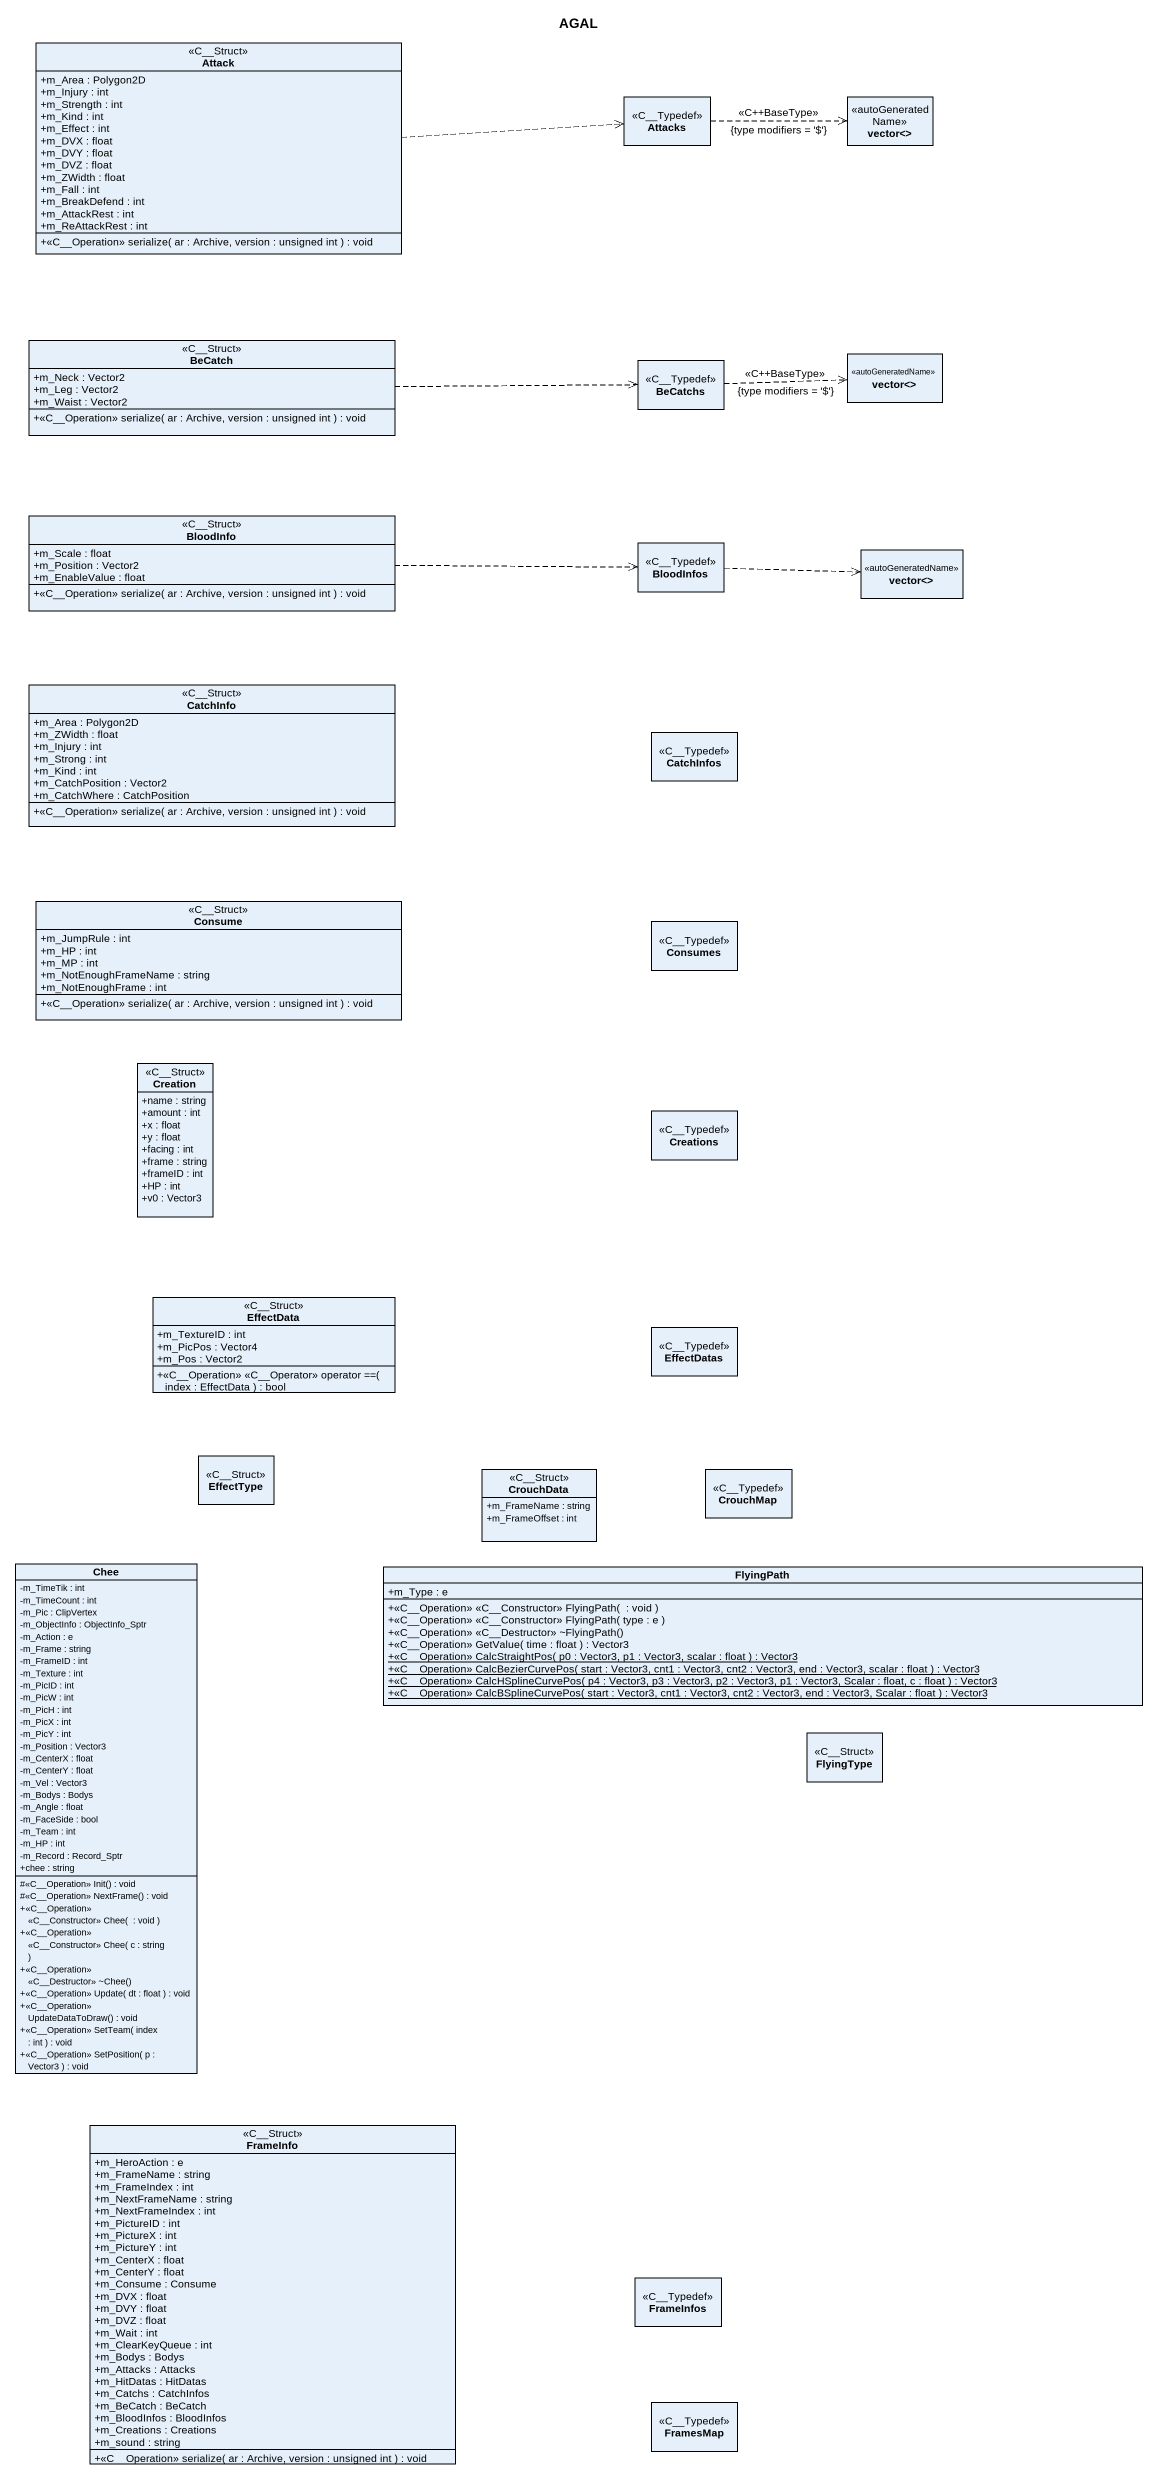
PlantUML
@startuml
title AGAL
hide circle
hide empty members
skinparam classAttributeIconSize 0
class Attack <<C__Struct>> {
  +m_Area : Polygon2D
  +m_Injury : int
  +m_Strength : int
  +m_Kind : int
  +m_Effect : int
  +m_DVX : float
  +m_DVY : float
  +m_DVZ : float
  +m_ZWidth : float
  +m_Fall : int
  +m_BreakDefend : int
  +m_AttackRest : int
  +m_ReAttackRest : int
  +<<C__Operation>> serialize( ar : Archive, version : unsigned int ) : void
}
class Attacks <<C__Typedef>>
class "vector<>" as vector <<autoGeneratedName>>
class BeCatch <<C__Struct>> {
  +m_Neck : Vector2
  +m_Leg : Vector2
  +m_Waist : Vector2
  +<<C__Operation>> serialize( ar : Archive, version : unsigned int ) : void
}
class "vector<>" as vector_2 <<autoGeneratedName>>
class BeCatchs <<C__Typedef>>
class BloodInfo <<C__Struct>> {
  +m_Scale : float
  +m_Position : Vector2
  +m_EnableValue : float
  +<<C__Operation>> serialize( ar : Archive, version : unsigned int ) : void
}
class BloodInfos <<C__Typedef>>
class "vector<>" as vector_3 <<autoGeneratedName>>
class CatchInfo <<C__Struct>> {
  +m_Area : Polygon2D
  +m_ZWidth : float
  +m_Injury : int
  +m_Strong : int
  +m_Kind : int
  +m_CatchPosition : Vector2
  +m_CatchWhere : CatchPosition
  +<<C__Operation>> serialize( ar : Archive, version : unsigned int ) : void
}
class CatchInfos <<C__Typedef>>
class Consume <<C__Struct>> {
  +m_JumpRule : int
  +m_HP : int
  +m_MP : int
  +m_NotEnoughFrameName : string
  +m_NotEnoughFrame : int
  +<<C__Operation>> serialize( ar : Archive, version : unsigned int ) : void
}
class Consumes <<C__Typedef>>
class Creation <<C__Struct>> {
  +name : string
  +amount : int
  +x : float
  +y : float
  +facing : int
  +frame : string
  +frameID : int
  +HP : int
  +v0 : Vector3
}
class Creations <<C__Typedef>>
class EffectData <<C__Struct>> {
  +m_TextureID : int
  +m_PicPos : Vector4
  +m_Pos : Vector2
  +<<C~__Operation>> <<C~__Operator>> operator ==( index : EffectData ) : bool
}
class EffectDatas <<C__Typedef>>
class EffectType <<C__Struct>>
class CrouchData <<C__Struct>> {
  +m_FrameName : string
  +m_FrameOffset : int
}
class CrouchMap <<C__Typedef>>
class Chee {
  -m_TimeTik : int
  -m_TimeCount : int
  -m_Pic : ClipVertex
  -m_ObjectInfo : ObjectInfo_Sptr
  -m_Action : e
  -m_Frame : string
  -m_FrameID : int
  -m_Texture : int
  -m_PicID : int
  -m_PicW : int
  -m_PicH : int
  -m_PicX : int
  -m_PicY : int
  -m_Position : Vector3
  -m_CenterX : float
  -m_CenterY : float
  -m_Vel : Vector3
  -m_Bodys : Bodys
  -m_Angle : float
  -m_FaceSide : bool
  -m_Team : int
  -m_HP : int
  -m_Record : Record_Sptr
  +chee : string
  #<<C__Operation>> Init() : void
  #<<C__Operation>> NextFrame() : void
  +<<C~__Operation>> <<C~__Constructor>> Chee(  : void )
  +<<C~__Operation>> <<C~__Constructor>> Chee( c : string )
  +<<C~__Operation>> <<C~__Destructor>> ~Chee()
  +<<C__Operation>> Update( dt : float ) : void
  +<<C__Operation>> UpdateDataToDraw() : void
  +<<C__Operation>> SetTeam( index : int ) : void
  +<<C__Operation>> SetPosition( p : Vector3 ) : void
}
class FlyingPath {
  +m_Type : e
  +<<C~__Operation>> <<C~__Constructor>> FlyingPath(  : void )
  +<<C~__Operation>> <<C~__Constructor>> FlyingPath( type : e )
  +<<C~__Operation>> <<C~__Destructor>> ~FlyingPath()
  +<<C__Operation>> GetValue( time : float ) : Vector3
  {static} +<<C__Operation>> CalcStraightPos( p0 : Vector3, p1 : Vector3, scalar : float ) : Vector3
  {static} +<<C__Operation>> CalcBezierCurvePos( start : Vector3, cnt1 : Vector3, cnt2 : Vector3, end : Vector3, scalar : float ) : Vector3
  {static} +<<C__Operation>> CalcHSplineCurvePos( p4 : Vector3, p3 : Vector3, p2 : Vector3, p1 : Vector3, Scalar : float, c : float ) : Vector3
  {static} +<<C__Operation>> CalcBSplineCurvePos( start : Vector3, cnt1 : Vector3, cnt2 : Vector3, end : Vector3, Scalar : float ) : Vector3
}
class FlyingType <<C__Struct>>
class FrameInfo <<C__Struct>> {
  +m_HeroAction : e
  +m_FrameName : string
  +m_FrameIndex : int
  +m_NextFrameName : string
  +m_NextFrameIndex : int
  +m_PictureID : int
  +m_PictureX : int
  +m_PictureY : int
  +m_CenterX : float
  +m_CenterY : float
  +m_Consume : Consume
  +m_DVX : float
  +m_DVY : float
  +m_DVZ : float
  +m_Wait : int
  +m_ClearKeyQueue : int
  +m_Bodys : Bodys
  +m_Attacks : Attacks
  +m_HitDatas : HitDatas
  +m_Catchs : CatchInfos
  +m_BeCatch : BeCatch
  +m_BloodInfos : BloodInfos
  +m_Creations : Creations
  +m_sound : string
  +<<C__Operation>> serialize( ar : Archive, version : unsigned int ) : void
}
class FrameInfos <<C__Typedef>>
class FramesMap <<C__Typedef>>
Attack .right.> Attacks
Attacks .right.> vector : <<C++BaseType>>\n{type modifiers = '$'}
BeCatch .right.> BeCatchs
BeCatchs .right.> vector_2 : <<C++BaseType>>\n{type modifiers = '$'}
BloodInfo .right.> BloodInfos
BloodInfos .right.> vector_3
@enduml
